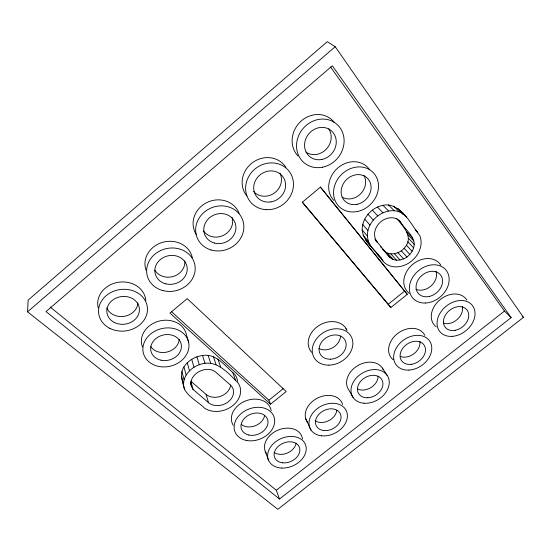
<?xml version="1.0" encoding="UTF-8"?>
<svg xmlns="http://www.w3.org/2000/svg" width="551" height="551" viewBox="0 0 551 551"><rect width="100%" height="100%" fill="white"/><g stroke="black" fill="none" stroke-linecap="round" stroke-linejoin="round"><path stroke-width="0.83" d="M27.55 311.838L28.163 300.088L327.253 41.697L335.235 46.732L523.45 317.355L277.814 509.303L27.55 311.838L335.235 46.732M362.172 229.974C362.028 216.274 374.776 204.214 388.427 204.944C403.814 207.727 411.115 224.581 419.834 235.697A22.653 18.5 -41.8 0 1 410.233 262.083A22.653 18.5 -41.8 0 1 383.517 261.746L382.924 260.864C376.705 250.312 363.508 242.97 362.172 229.974L367.365 236.028L368.261 241.2L370.548 245.691M367.365 236.028C366.821 218.657 388.696 203.574 403.766 214.249M184.461 389.123C180.728 378.482 189.51 367.978 199.283 364.755C214.332 358.708 226.096 370.541 235.69 380.576L237.667 382.428A21.82 17.301 -19.3 0 1 232.632 405.75A21.82 17.301 -19.3 0 1 204.71 408.305C198.25 401.672 188.814 397.574 184.461 389.123C182.56 381.919 179.378 373.833 183.938 366.911C188.036 360.506 195.088 356.531 202.534 355.498C215.606 353.287 224.223 364.907 232.811 372.579L234.76 374.418A21.475 17.164 -19.1 0 1 237.584 381.278M398.986 220.379L400.701 222.115C405.109 230.27 416.9 237.219 413.622 247.867C412.403 251.545 410.02 254.7 406.941 257.028C403.849 259.122 400.198 260.354 396.438 260.175C389.874 259.893 386.836 253.322 382.704 249.252C387.821 256.546 398.958 254.39 404.145 248.274C414.207 237.633 403.821 226.991 396.513 218.354M270.507 404.179L169.97 313.064L187.216 298.628L286.231 391.554L270.507 404.179L268.881 400.198L283.18 388.703M302.361 202.093L388.235 304.235L404.572 291.1L407.285 294.351L390.817 307.575L302.285 202.307L320.455 187.099L407.285 294.351M279.488 499.02L276.313 490.259L504.468 311.074L511.135 317.596L279.488 499.02L46.022 311.584L332.336 65.803L511.135 317.596M50.107 306.983L276.313 490.259M193.057 389.385L208.498 402.685A14.546 11.53 -19.3 0 0 228.472 401.645A14.546 11.53 -19.3 0 0 230.339 384.922L216.46 372.765C206.356 362.971 184.158 376.223 193.057 389.385L190.811 381.154L206.053 394.385L208.498 402.685M171.526 311.687L268.881 400.198M522.258 316.226L523.45 317.355M397.967 208.547L406.59 217.308M393.566 206.067L399.31 211.749M415.516 229.788L417.286 231.551M415.482 230.111L417.851 232.467M388.427 204.944L394.103 210.627M382.904 205.268L388.503 210.964M406.762 231.957L412.582 237.922M408.029 234.94L413.856 240.939M408.394 238.294L414.207 244.334M377.394 207.018L382.904 212.748M407.823 241.793L413.622 247.867M406.376 245.188L412.134 251.311M372.29 210.076L377.71 215.854M404.145 248.274L409.854 254.431M390.287 257.847L374.832 239.093M367.951 214.222L373.289 220.069M401.28 250.829L406.941 257.028M397.974 252.695L403.587 258.922M364.679 219.16L369.962 225.077M394.447 253.749L400.005 259.996M390.928 253.915L396.438 260.175M362.716 224.539L367.944 230.525M387.656 253.185L393.125 259.445M363.068 235.084L368.261 241.2M365.341 239.527L382.924 260.864M320.31 187.037L404.572 291.1M375.858 240.697L377.435 242.674M380.596 246.621L381.65 247.936M388.235 304.235L390.817 307.575M400.756 211.577L402.781 214.256M330.566 66.988L504.468 311.074M377.607 254.555L378.193 255.43A22.288 18.335 -42 0 0 381.264 257.971M382.318 368.04L387.236 375.472M182.347 380.865L183.132 382.208M353.26 397.746L348.845 390.005A20.029 15.311 -31.1 0 1 357.599 365.706A20.029 15.311 -31.1 0 1 383.117 369.432M305.612 418.395L311.039 430.117M265.258 451.407L268.399 459.947M232.811 372.579L235.69 380.576M217.934 359.045L220.627 366.959M213.423 356.676L216.054 364.583M208.168 355.464L210.723 363.371M202.534 355.498L205 363.426M196.907 356.786L199.283 364.755M188.566 342.013A23.273 19.278 -13.9 0 0 150.802 333.851A23.273 19.278 -13.9 0 0 158.412 366.36A23.273 19.278 -13.9 0 0 188.566 342.013L186.314 334.25A22.894 19.085 -13.6 0 0 158.371 321.281A22.894 19.085 -13.6 0 0 142.434 346.944M191.693 359.252L193.986 367.255M187.264 362.703L189.482 370.761M190.377 382.573L191.486 386.678M183.938 366.911L186.1 375.017M181.94 371.553L184.062 379.722M181.403 376.319L183.511 384.536M376.96 241.531A15.345 12.728 -42.6 0 1 380.941 221.647A15.345 12.728 -42.6 0 1 400.701 222.115M98.236 307.802A24.127 20.628 -7.4 0 1 118.375 282.27A24.127 20.628 -7.4 0 1 145.781 300.357M233.176 425.241A20.587 15.91 -21.8 0 1 245.767 400.866A20.587 15.91 -21.8 0 1 271.182 410.585M266.333 453.466A19.781 14.781 -23.7 0 1 278.351 429.98A19.781 14.781 -23.7 0 1 302.492 438.92M307.265 421.97A19.877 15.063 -27.2 0 1 317.638 398.022A19.877 15.063 -27.2 0 1 342.626 404.448M393.262 359.782A20.256 15.504 -35.2 0 1 397.581 333.555A20.256 15.504 -35.2 0 1 424.883 335.449M436.24 326.812A20.566 15.642 -39.2 0 1 439.436 300.226A20.566 15.642 -39.2 0 1 466.869 300.026M409.262 293.352A21.393 16.909 -40.4 0 1 411.996 264.997A21.393 16.909 -40.4 0 1 440.876 265.21M333.885 200.488A23.672 20.587 -45.9 0 1 337.508 168.22A23.672 20.587 -45.9 0 1 369.191 169.102M297.988 156.002A24.836 22.46 -51.7 0 1 300.977 121.227A24.836 22.46 -51.7 0 1 334.615 122.783M246.889 196.011A24.258 22.336 -38 0 1 252.537 162.614A24.258 22.336 -38 0 1 285.907 167.318M196.321 234.54A24.01 21.93 -22.7 0 1 206.756 202.589A24.01 21.93 -22.7 0 1 239.106 213.237M137.922 302.733A16.082 13.747 -7.4 0 1 124.388 316.302A16.082 13.747 -7.4 0 1 106.811 308.023M179.24 339.395A15.263 12.721 -13.6 0 1 167.284 351.993A15.263 12.721 -13.6 0 1 150.726 346.551M230.683 385.032A14.319 11.44 -19.1 0 1 220.951 396.176A14.319 11.44 -19.1 0 1 206.053 394.385M264.583 415.812A13.727 10.607 -21.8 0 1 254.893 425.902A13.727 10.607 -21.8 0 1 241.207 424.366M296.183 443.142A13.19 9.856 -23.7 0 1 287.291 453.074A13.19 9.856 -23.7 0 1 274.116 452.405M336.813 410.371A13.252 10.042 -27.2 0 1 328.362 420.861A13.252 10.042 -27.2 0 1 315.124 420.73M378.103 376.195A13.355 10.2 -31.1 0 1 370.968 387.58A13.355 10.2 -31.1 0 1 357.509 388.965M419.903 341.537A13.506 10.331 -35.2 0 1 414.049 353.652A13.506 10.331 -35.2 0 1 400.549 356.538M462.31 306.494A13.713 10.428 -39.2 0 1 457.213 319.49A13.713 10.428 -39.2 0 1 443.417 323.21M436.034 271.395A14.257 11.275 -40.4 0 1 431.089 285.921A14.257 11.275 -40.4 0 1 415.943 289.303M363.901 175.37A15.779 13.72 -45.9 0 1 360.554 193.89A15.779 13.72 -45.9 0 1 342.109 197.141M328.747 128.782A16.558 14.973 -51.7 0 1 326.096 149.369A16.558 14.973 -51.7 0 1 305.977 152.117M279.929 173.117A16.172 14.891 -37.9 0 1 274.178 193.174A16.172 14.891 -37.9 0 1 253.577 191.472M232.123 217.363A16.007 14.615 -22.7 0 1 223.286 235.435A16.007 14.615 -22.7 0 1 203.491 230.924M145.987 270.052A24.01 21.317 -12.7 0 1 163.089 242.206A24.01 21.317 -12.7 0 1 192.292 257.627M184.805 260.892A16.007 14.209 -12.7 0 1 173.413 276.409A16.007 14.209 -12.7 0 1 154.81 270.135M311.652 352.358A21.014 16.861 -30.3 0 1 319.132 325.4A21.014 16.861 -30.3 0 1 347.075 330.366M340.546 336.124A13.954 11.22 -30.3 0 1 332.776 347.681A13.954 11.22 -30.3 0 1 318.926 348.514M345.945 328.596A20.938 16.833 -30.3 0 1 346.469 329.973M109.869 328.368A24.547 20.862 -7.9 0 0 147.461 310.179A24.547 20.862 -7.9 0 0 111.681 292.099A24.547 20.862 -7.9 0 0 109.869 328.368M114.436 322.514A16.365 13.906 -7.9 0 0 139.431 310.289A16.365 13.906 -7.9 0 0 115.51 298.339A16.365 13.906 -7.9 0 0 114.436 322.514M161.099 360.202A15.518 12.852 -13.9 0 0 181.114 343.893A15.518 12.852 -13.9 0 0 155.892 338.569A15.518 12.852 -13.9 0 0 161.099 360.202M246.745 440.511A20.897 16.02 -21.9 0 0 274.508 418.781A20.897 16.02 -21.9 0 0 241.965 412.913A20.897 16.02 -21.9 0 0 246.745 440.511M248.749 435.014A13.933 10.683 -21.9 0 0 267.958 421.191A13.933 10.683 -21.9 0 0 246.745 416.336A13.933 10.683 -21.9 0 0 248.749 435.014M281.857 468.061A20.07 14.87 -23.8 0 0 305.605 444.939A20.07 14.87 -23.8 0 0 273.317 443.727A20.07 14.87 -23.8 0 0 281.857 468.061M282.704 462.826A13.382 9.911 -23.8 0 0 299.654 448.177A13.382 9.911 -23.8 0 0 278.62 446.028A13.382 9.911 -23.8 0 0 282.704 462.826M321.674 435.827A20.167 15.159 -27.3 0 0 347.109 413.092A20.167 15.159 -27.3 0 0 315.785 409.868A20.167 15.159 -27.3 0 0 321.674 435.827M323.657 430.496A13.444 10.104 -27.3 0 0 340.911 415.578A13.444 10.104 -27.3 0 0 320.193 413.036A13.444 10.104 -27.3 0 0 323.657 430.496M364.066 403.236A20.325 15.407 -31.1 0 0 388.868 379.164A20.325 15.407 -31.1 0 0 357.42 376.877A20.325 15.407 -31.1 0 0 364.066 403.236M367.806 397.753A13.548 10.269 -31.1 0 0 382.222 380.376A13.548 10.269 -31.1 0 0 360.506 381.478A13.548 10.269 -31.1 0 0 367.806 397.753M408.911 370.086A20.559 15.6 -35.1 0 0 430.813 343.19A20.559 15.6 -35.1 0 0 398.463 344.864A20.559 15.6 -35.1 0 0 408.911 370.086M411.755 364.252A13.706 10.4 -35.1 0 0 424.27 345.36A13.706 10.4 -35.1 0 0 402.333 348.879A13.706 10.4 -35.1 0 0 411.755 364.252M452.681 336.33A20.876 15.745 -39.1 0 0 473.922 308.037A20.876 15.745 -39.1 0 0 441.523 310.984A20.876 15.745 -39.1 0 0 452.681 336.33M455.333 330.276A13.92 10.497 -39.1 0 0 467.42 310.53A13.92 10.497 -39.1 0 0 445.518 314.91A13.92 10.497 -39.1 0 0 455.333 330.276M425.613 303.009A21.73 17.047 -40.2 0 0 448.025 273.468A21.73 17.047 -40.2 0 0 414.125 275.224A21.73 17.047 -40.2 0 0 425.613 303.009M429.56 296.376A14.484 11.364 -40.2 0 0 440.683 275.073A14.484 11.364 -40.2 0 0 417.699 280.666A14.484 11.364 -40.2 0 0 429.56 296.376M357.475 211.481A24.086 20.821 -45.5 0 0 374.728 174.35A24.086 20.821 -45.5 0 0 335.869 182.477A24.086 20.821 -45.5 0 0 357.475 211.481M357.158 204.297A16.055 13.878 -45.5 0 0 368.529 179.502A16.055 13.878 -45.5 0 0 342.639 185.06A16.055 13.878 -45.5 0 0 357.158 204.297M322.418 167.235A25.277 22.756 -50.9 0 0 339.788 127.439A25.277 22.756 -50.9 0 0 298.738 135.443A25.277 22.756 -50.9 0 0 322.418 167.235M321.908 159.466A16.854 15.166 -50.9 0 0 333.334 132.887A16.854 15.166 -50.9 0 0 305.991 138.384A16.854 15.166 -50.9 0 0 321.908 159.466M266.223 209.683A24.692 22.619 -37.6 0 0 291.734 175.721A24.692 22.619 -37.6 0 0 250.664 173.517A24.692 22.619 -37.6 0 0 266.223 209.683M270.906 201.9A16.461 15.077 -37.6 0 0 282.794 176.602A16.461 15.077 -37.6 0 0 255.237 181.01A16.461 15.077 -37.6 0 0 270.906 201.9M211.095 249.968A24.437 22.198 -22.9 0 0 243.563 223.369A24.437 22.198 -22.9 0 0 204.586 211.894A24.437 22.198 -22.9 0 0 211.095 249.968M214.249 243.012A16.289 14.794 -22.9 0 0 235.704 225.083A16.289 14.794 -22.9 0 0 209.621 217.693A16.289 14.794 -22.9 0 0 214.249 243.012M162.903 290.584A24.43 21.572 -13.2 0 0 194.779 264.473A24.43 21.572 -13.2 0 0 155.051 254.059A24.43 21.572 -13.2 0 0 162.903 290.584M165.775 283.82A16.289 14.381 -13.2 0 0 186.92 266.319A16.289 14.381 -13.2 0 0 160.389 259.507A16.289 14.381 -13.2 0 0 165.775 283.82M328.926 365.148A21.344 16.998 -30.3 0 0 351.683 337.563A21.344 16.998 -30.3 0 0 317.045 338.135A21.344 16.998 -30.3 0 0 328.926 365.148M330.276 359.204A14.23 11.33 -30.3 0 0 345.353 340.766A14.23 11.33 -30.3 0 0 322.239 341.255A14.23 11.33 -30.3 0 0 330.276 359.204"/></g></svg>
